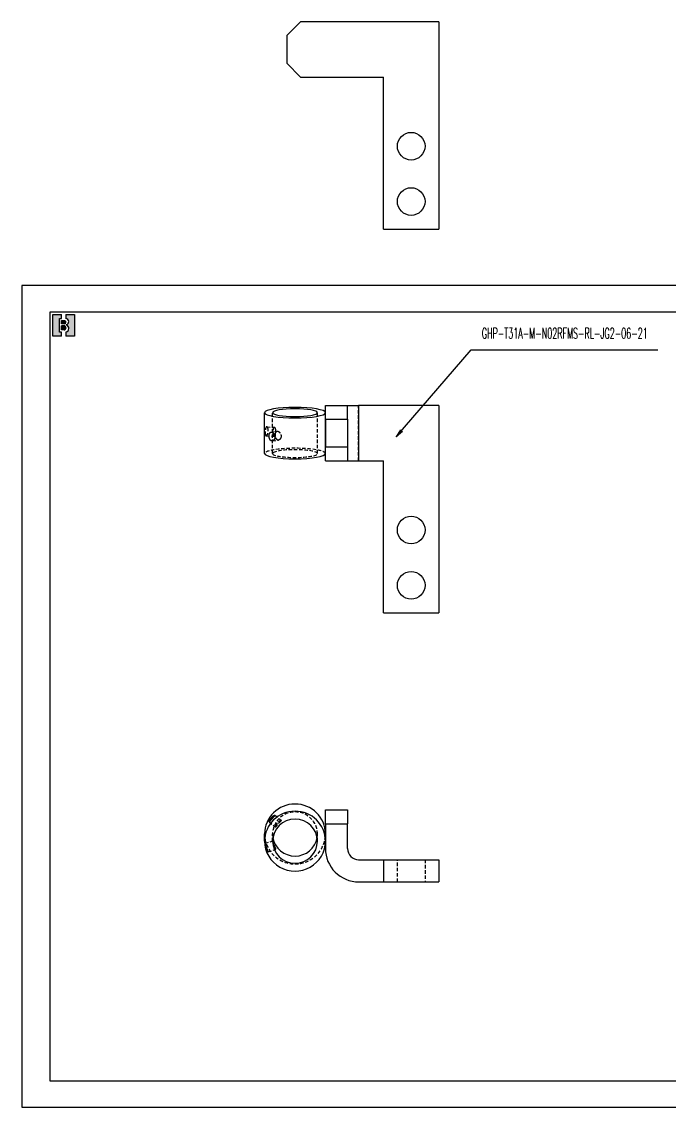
# Model space of a CAD drawing. Header units: inches. Extents: x 13596 to 14297, y 9714 to 10145.
# Drawn here: x 13877 to 14111.1, y 9727.4 to 10119.8 of the extents above; entities that cross this region are included whole.
import ezdxf

# ---------------------------------------------------------------- set-up
doc = ezdxf.new("R2010")
doc.units = ezdxf.units.IN
doc.header["$MEASUREMENT"] = 0
doc.linetypes.add('HIDDEN-HOKUTO', pattern=[3.8, 2.5, -1.3])
doc.layers.add('AM_4', color=253, linetype='Continuous', lineweight=25)
doc.layers.add('标注层', color=253, linetype='Continuous', lineweight=13)
for name, color, linetype in [('AM_HID', 1, 'HIDDEN-HOKUTO'), ('AM_VIS', 7, 'Continuous'), ('title_frame', 7, 'Continuous')]:
    doc.layers.add(name, color=color, linetype=linetype)
doc.styles.add('MX_NOTE_STANDARD', font='txt.shx', dxfattribs={"bigfont": 'bigfont.shx'})
doc.styles.get("Standard").update_dxf_attribs({"font": 'txt', "bigfont": 'gbcbig.shx'})
doc.dimstyles.new('STANDARD 1-1', dxfattribs={"dimtxt": 3.5, "dimasz": 3, "dimexe": 1, "dimexo": 0, "dimgap": 1, "dimtad": 3, "dimdsep": 46, "dimtxsty": 'Standard', "dimblk1": 'OPEN', "dimblk2": 'OPEN', "dimsah": 1, "dimcen": 0, "dimclrd": 256, "dimclre": 256, "dimclrt": 3, "dimazin": 2, "dimtfac": 1, "dimtmove": 0, "dimatfit": 3, "dimldrblk": 'OPEN', "dimfxl": 1, "dimtolj": 1, "dimlwd": 25, "dimlwe": 25, "dimarcsym": 0})

# ---------------------------------------------------------------- blocks, each defined once
blk = doc.blocks.new('B機密ﾏｰｸ')
blk.add_hatch(color=1).paths.add_polyline_path([(0.3999999986702711, 0.8149999997779807), (0.3999999986702711, 0.9999999997779806), (-1.3297288e-09, 0.9999999997779806), (-1.3297288e-09, -2.220193e-10), (0.3999999986702711, -2.220193e-10), (0.3999999986702711, 0.1849999997779807), (0.2999999986702711, 0.1849999997779807), (0.2999999986702711, 0.8149999997779807)])
h = blk.add_hatch(color=1)
edge = h.paths.add_edge_path()
edge.add_arc((0.5299999986702706, 0.6449999997779808), 0.07, 359.9999999999989, 450)
edge.add_line((0.5299999986702706, 0.7149999997779806), (0.3999999986702711, 0.7149999997779806))
edge.add_line((0.3999999986702711, 0.7149999997779806), (0.3999999986702711, 0.5749999997779809))
edge.add_line((0.3999999986702711, 0.5749999997779809), (0.5299999986702701, 0.5749999997779809))
edge.add_arc((0.5299999986702701, 0.6449999997779808), 0.07, 270, 359.9999999999999)
h = blk.add_hatch(color=1)
edge = h.paths.add_edge_path()
edge.add_line((0.5999999986702714, 0.9999999997779806), (0.5999999986702718, 0.8142220507965398))
edge.add_arc((0.5849999986702712, 0.6699999997779816), 0.1449999999999991, -5.115907697472721e-13, 84.06222754839428, ccw=False)
edge.add_arc((0.5849999986702707, 0.6699999997779802), 0.1449999999999993, -69.82872865353448, 1.1368683772161603e-13, ccw=False)
edge.add_line((0.6349999986702715, 0.5338934238898192), (0.6349999986702711, 0.5120827805020305))
edge.add_arc((0.5699999986702688, 0.3549999997779789), 0.1700000000000021, 3.979039320256561e-13, 67.5204943905955, ccw=False)
edge.add_arc((0.5699999986702724, 0.3549999997779802), 0.1699999999999993, -79.83575137827683, 0, ccw=False)
edge.add_line((0.5999999986702714, 0.1876679944711657), (0.5999999986702714, -2.220192918400699e-10))
edge.add_line((0.5999999986702714, -2.220193e-10), (0.9999999986702712, -2.220193e-10))
edge.add_line((0.9999999986702712, -2.220193e-10), (0.9999999986702712, 0.9999999997779806))
edge.add_line((0.9999999986702712, 0.9999999997779806), (0.5999999986702714, 0.9999999997779806))
h = blk.add_hatch(color=1)
edge = h.paths.add_edge_path()
edge.add_arc((0.5149999986702705, 0.3799999997779802), 0.095, 1.018e-13, 90)
edge.add_line((0.5149999986702705, 0.4749999997779804), (0.3999999986702711, 0.4749999997779808))
edge.add_line((0.3999999986702711, 0.4749999997779808), (0.3999999986702711, 0.2849999997779809))
edge.add_line((0.3999999986702711, 0.2849999997779809), (0.5149999986702718, 0.2849999997779809))
edge.add_arc((0.5149999986702718, 0.379999999777981), 0.095, 270, 360.0000000000003)
at = {"color": 1}
for p, q in [((-1.3297288e-09, -2.220193e-10), (-1.3297288e-09, 0.9999999997779806)), ((-1.3297288e-09, 0.9999999997779806), (0.3999999986702711, 0.9999999997779806)), ((0.2999999986702711, 0.8149999997779807), (0.3999999986702711, 0.8149999997779807)), ((0.2999999986702711, 0.1849999997779807), (0.2999999986702711, 0.8149999997779807)), ((0.3999999986702711, 0.8149999997779807), (0.3999999986702711, 0.9999999997779806)), ((0.3999999986702711, 0.7149999997779806), (0.5299999986702706, 0.7149999997779806)), ((0.3999999986702711, 0.5749999997779809), (0.3999999986702711, 0.7149999997779806)), ((0.5299999986702701, 0.5749999997779809), (0.3999999986702711, 0.5749999997779809)), ((0.5699999986702711, 0.5249999997779802), (0.5699999986702716, 0.5249999997779807)), ((0.5999999986702714, 0.9999999997779806), (0.5999999986702718, 0.8142220507965398)), ((0.5999999986702714, 0.9999999997779806), (0.9999999986702712, 0.9999999997779806)), ((0.5999999986702705, 0.6449999997779794), (0.59999999867027, 0.6449999997779803)), ((0.6349999986702715, 0.5338934238898192), (0.6349999986702711, 0.5120827805020305)), ((0.7299999986702704, 0.6699999997779807), (0.7299999986702704, 0.6699999997779802)), ((0.9999999986702712, 0.9999999997779806), (0.9999999986702712, -2.220193e-10)), ((0.3999999986702711, 0.1849999997779807), (0.2999999986702711, 0.1849999997779807)), ((0.5149999986702705, 0.4749999997779804), (0.3999999986702711, 0.4749999997779808)), ((0.3999999986702711, 0.2849999997779809), (0.3999999986702711, 0.4749999997779808)), ((0.5149999986702718, 0.2849999997779809), (0.3999999986702711, 0.2849999997779809)), ((0.3999999986702711, -2.220193e-10), (0.3999999986702711, 0.1849999997779807)), ((0.5999999986702714, 0.1876679944711657), (0.5999999986702714, -2.220193e-10)), ((0.6099999986702707, 0.3799999997779806), (0.609999998670272, 0.3799999997779815)), ((0.739999998670271, 0.3549999997779802), (0.739999998670271, 0.3549999997779802)), ((0.3999999986702711, -2.220193e-10), (-1.3297288e-09, -2.220193e-10)), ((0.9999999986702712, -2.220193e-10), (0.5999999986702714, -2.220193e-10))]:
    blk.add_line(p, q, dxfattribs=at)
for centre, radius, start, end in [((0.5299999986702706, 0.6449999997779808), 0.07, 359.9999999999989, 90), ((0.5299999986702701, 0.6449999997779808), 0.07, 270, 359.9999999999999), ((0.5849999986702712, 0.6699999997779816), 0.1449999999999991, 359.9999999999995, 84.06222754839432), ((0.5849999986702707, 0.6699999997779802), 0.1449999999999993, 290.1712713464655, 1.781e-13), ((0.5699999986702688, 0.3549999997779789), 0.1700000000000021, 4.58e-13, 67.52049439059552), ((0.5149999986702705, 0.3799999997779802), 0.095, 1.018e-13, 90), ((0.5149999986702718, 0.379999999777981), 0.095, 270, 2.799e-13), ((0.5699999986702724, 0.3549999997779802), 0.1699999999999993, 280.1642486217232, 0)]:
    blk.add_arc(centre, radius, start, end, dxfattribs=at)
blk.add_attdef('B機密ﾏｰｸ', (-0.0857467348302255, 1.074949466596297), '', height=0.2)
blk = doc.blocks.new('_Open')
at = {"color": 0, "lineweight": -2}
for p, q in [((-1, 0.1666666666666667), (0, 0)), ((-1, -0.1666666666666667), (0, 0)), ((0, 0), (-1, 0))]:
    blk.add_line(p, q, dxfattribs=at)

msp = doc.modelspace()

# ---------------------------------------------------------------- linework, layer by layer
at = {"layer": 'AM_4'}
msp.add_line((13998.82231472368, 9981.085811412411), (13998.82231472368, 9961.085811412411), dxfattribs=at)
at = {"layer": 'AM_HID', "ltscale": 0.5}
for p, q in [((13998.82231472368, 9961.085811412411), (13998.82231472368, 9981.085811412411)), ((13967.72231472367, 9963.699753264822), (13967.72231472367, 9978.47186956)), ((13983.92231472367, 9963.699753264822), (13983.92231472367, 9978.47186956)), ((13965.59177972122, 9973.356643921374), (13968.31826652999, 9973.184322409854)), ((13967.16679733041, 9971.462749445926), (13969.38996407534, 9971.786682901218)), ((13965.38725902099, 9970.121101420007), (13968.11373003688, 9969.948780908073)), ((13967.63406273256, 9968.254599357138), (13969.85725449857, 9968.578536454805)), ((13966.45358406739, 9830.534457817905), (13968.70802324219, 9828.671497882153)), ((13968.51874715553, 9833.033590751407), (13970.77318632897, 9831.17063081679)), ((13986.82231472368, 9829.895432217932), (13994.82231472368, 9829.895432217932)), ((13967.72231472367, 9823.593070885427), (13967.72231472367, 9826.197793550438)), ((13983.92231472367, 9823.593070885412), (13983.92231472367, 9826.197793550424)), ((13965.04856247661, 9822.755667986754), (13967.8136666686, 9823.746793886645)), ((13966.14246137876, 9819.703791660197), (13968.9075813591, 9820.694923206245)), ((14012.82231472368, 9808.895432217932), (14012.82231472368, 9816.895432217932)), ((14012.82231472368, 9808.895432217932), (14012.82231472368, 9816.895432217932)), ((14022.82231472368, 9816.895432217932), (14022.82231472368, 9808.895432217932)), ((14022.82231472368, 9816.895432217932), (14022.82231472368, 9808.895432217932))]:
    msp.add_line(p, q, dxfattribs=at)
for centre, major_axis, ratio, start_param, end_param in [((13975.82231472368, 9963.699752605038), (11, 0), 0.1736481776673946, 1.140128693498613e-12, 3.141592653590933), ((13975.82231472368, 9963.699752605038), (8.100000381469727, 0), 0.1736481776673946, 1.141710320433057e-12, 3.141592653590935), ((13975.82231472368, 9963.699752605038), (8.100000381469727, 0), 0.1736481776673946, 3.141592653590936, 6.283185307180728), ((13975.82231472368, 9826.197793706275), (8.100000381469727, -9.117092497623602e-12), 0.9848077530121263, 6.283185307179587, 9.424777960769378), ((13975.82231472368, 9826.197793706275), (11, -1.238123666091884e-11), 0.9848077530121263, 3.141592653589795, 6.283185307179589), ((13975.82231472368, 9826.197793706275), (8.100000381469727, -9.117092497623602e-12), 0.9848077530121263, 3.141592653589794, 3.305586083264038), ((13975.82231472368, 9826.197793706275), (8.100000381469727, -9.117092497623602e-12), 0.9848077530121263, 6.119200091009692, 6.283185307179587)]:
    msp.add_ellipse(centre, major_axis=major_axis, ratio=ratio, start_param=start_param, end_param=end_param, dxfattribs=at)
for points, knots in [([(13965.59177972122, 9973.356643921374), (13965.50794756716, 9973.361947756273), (13965.42647956529, 9973.325492571223), (13965.35380952198, 9973.246074430526), (13965.1812331011, 9972.93315550906), (13965.08836388823, 9972.432200613124), (13965.0556591038, 9972.074892608622), (13965.03436436505, 9971.57384635652), (13965.05120395644, 9971.102719143279), (13965.05911421106, 9970.973816081094), (13965.07051415889, 9970.850953725208), (13965.08595380464, 9970.736158260943)], [0, 0, 0, 0, 0, 0, 1.694519974518663, 1.694519974518663, 1.694519974518663, 4.736688485809544, 4.736688485809544, 4.736688485809544, 5.926750692262373, 5.926750692262373, 5.926750692262373, 5.926750692262373, 5.926750692262373, 5.926750692262373]), ([(13965.38725902099, 9970.121101420007), (13965.46007520664, 9970.116493777312), (13965.54080102302, 9970.153729377444), (13965.62539582795, 9970.232697346988), (13965.85583856375, 9970.539653922357), (13966.0420316767, 9971.030753086043), (13966.12492539992, 9971.381949758868), (13966.17643828024, 9971.886409897923), (13966.13613004052, 9972.362127268234), (13966.11742097476, 9972.492164274094), (13966.09158477635, 9972.615714277328), (13966.0590430557, 9972.731098068149)], [0, 0, 0, 0, 0, 0, 1.695758860096178, 1.695758860096178, 1.695758860096178, 4.766135265502929, 4.766135265502929, 4.766135265502929, 5.962301368841019, 5.962301368841019, 5.962301368841019, 5.962301368841019, 5.962301368841019, 5.962301368841019]), ([(13966.0590430557, 9972.731098068149), (13966.01612647098, 9972.883268209609), (13965.96154761008, 9973.021234114347), (13965.89616964297, 9973.140278144127), (13965.79402701936, 9973.26841450791), (13965.68496971262, 9973.33387594744), (13965.6536476673, 9973.34712234097), (13965.62255446458, 9973.354696886132), (13965.59177972122, 9973.356643921374)], [0, 0, 0, 0, 0, 0, 1.577524571238436, 1.577524571238436, 1.577524571238436, 2.199582036913475, 2.199582036913475, 2.199582036913475, 2.199582036913475, 2.199582036913475, 2.199582036913475]), ([(13968.31826652999, 9973.184322409854), (13968.24197874853, 9973.189151804747), (13968.16893178804, 9973.160973675838), (13968.1040055524, 9973.098714081758), (13967.93834775454, 9972.82871945969), (13967.8542299614, 9972.36708927035), (13967.82607453352, 9972.016763171601), (13967.80423917966, 9971.496168331649), (13967.81272252101, 9970.997413439136), (13967.818553917, 9970.843269852687), (13967.82810757613, 9970.69697421773), (13967.84256430527, 9970.561932849449)], [0, 0, 0, 0, 0, 0, 1.507461136369437, 1.507461136369437, 1.507461136369437, 4.522032770809412, 4.522032770809412, 4.522032770809412, 5.924587665106269, 5.924587665106269, 5.924587665106269, 5.924587665106269, 5.924587665106269, 5.924587665106269]), ([(13968.11373003688, 9969.948780908073), (13968.18459656914, 9969.944293069957), (13968.26533729323, 9969.981713135594), (13968.35221120354, 9970.060832407149), (13968.56093925123, 9970.32631685541), (13968.74100105948, 9970.728967883317), (13968.82583749515, 9970.993304379108), (13968.92491307966, 9971.482410373092), (13968.92665687444, 9971.976872950107), (13968.90808247121, 9972.184105336883), (13968.87023796478, 9972.380147443282), (13968.81565355634, 9972.556872656669)], [0, 0, 0, 0, 0, 0, 1.69796792241866, 1.69796792241866, 1.69796792241866, 4.142634121432686, 4.142634121432686, 4.142634121432686, 5.978045206241033, 5.978045206241033, 5.978045206241033, 5.978045206241033, 5.978045206241033, 5.978045206241033]), ([(13968.81565355634, 9972.556872656669), (13968.76851965785, 9972.709475726077), (13968.70890448312, 9972.847674446353), (13968.63813674756, 9972.966829213763), (13968.52898646144, 9973.09536051507), (13968.41469122993, 9973.161278761427), (13968.38206327387, 9973.174648430895), (13968.349886595, 9973.182320702921), (13968.31826652999, 9973.184322409854)], [0, 0, 0, 0, 0, 0, 1.584886275125395, 1.584886275125395, 1.584886275125395, 2.209704800751701, 2.209704800751701, 2.209704800751701, 2.209704800751701, 2.209704800751701, 2.209704800751701]), ([(13969.85725449857, 9968.578536454805), (13969.70822034764, 9968.5568388581), (13969.55782155161, 9968.574685297759), (13969.41516333461, 9968.634595285372), (13969.10503628063, 9968.86744656207), (13968.88973602255, 9969.26571315793), (13968.80025436256, 9969.535477035517), (13968.69811724428, 9970.036365523612), (13968.69247486759, 9970.546022153298), (13968.70801662356, 9970.76239252438), (13968.74307922138, 9970.966769221572), (13968.79939262043, 9971.150325251872)], [0, 0, 0, 0, 0, 0, 1.767143450978055, 1.767143450978055, 1.767143450978055, 4.260829470039251, 4.260829470039251, 4.260829470039251, 6.167206365644818, 6.167206365644818, 6.167206365644818, 6.167206365644818, 6.167206365644818, 6.167206365644818]), ([(13968.79939262043, 9971.150325251872), (13968.84449653103, 9971.297343455719), (13968.90323341203, 9971.431004115888), (13968.97652769836, 9971.546883097964), (13969.10082146814, 9971.676027437306), (13969.24977739157, 9971.750786265167), (13969.29512934722, 9971.767751089921), (13969.34187484484, 9971.77968233486), (13969.38996407534, 9971.786682901218)], [0, 0, 0, 0, 0, 0, 1.526902203173769, 1.526902203173769, 1.526902203173769, 2.150368264687549, 2.150368264687549, 2.150368264687549, 2.150368264687549, 2.150368264687549, 2.150368264687549]), ([(13969.38996407534, 9971.786682901218), (13969.52590127032, 9971.80647189231), (13969.67257459446, 9971.786861580984), (13969.82310687072, 9971.7276406164), (13970.17852708925, 9971.505671346995), (13970.47710057947, 9971.128450851478), (13970.61891295895, 9970.86878564143), (13970.78819692565, 9970.371672457039), (13970.79951971364, 9969.8542871082), (13970.77253162207, 9969.634714525046), (13970.71411549384, 9969.427406070621), (13970.62820222676, 9969.241176392372)], [0, 0, 0, 0, 0, 0, 1.762395169860428, 1.762395169860428, 1.762395169860428, 4.297170683832265, 4.297170683832265, 4.297170683832265, 6.224281073736518, 6.224281073736518, 6.224281073736518, 6.224281073736518, 6.224281073736518, 6.224281073736518]), ([(13965.08595380464, 9970.736158260943), (13965.10611886369, 9970.586228829094), (13965.13317517949, 9970.450060694317), (13965.16838274153, 9970.332190768559), (13965.23109021258, 9970.206149647302), (13965.31137212746, 9970.142642290024), (13965.33561183383, 9970.129910742091), (13965.36091784568, 9970.122768229701), (13965.38725902099, 9970.121101420007)], [0, 0, 0, 0, 0, 0, 1.554289201389735, 1.554289201389735, 1.554289201389735, 2.167728109457896, 2.167728109457896, 2.167728109457896, 2.167728109457896, 2.167728109457896, 2.167728109457896]), ([(13967.84256430527, 9970.561932849449), (13967.85857464013, 9970.412379136234), (13967.88059906229, 9970.276629454615), (13967.91025583096, 9970.159088505969), (13967.965721911, 9970.03341533549), (13968.04085152885, 9969.970155555142), (13968.06383999704, 9969.957485904348), (13968.08814126795, 9969.950401394495), (13968.11373003688, 9969.948780908073)], [0, 0, 0, 0, 0, 0, 1.553281746967499, 1.553281746967499, 1.553281746967499, 2.166390748239635, 2.166390748239635, 2.166390748239635, 2.166390748239635, 2.166390748239635, 2.166390748239635]), ([(13970.62820222676, 9969.241176392372), (13970.55810027393, 9969.089220069856), (13970.46969156805, 9968.95129870776), (13970.36492358425, 9968.831878525116), (13970.19957968551, 9968.697366713195), (13970.01881104457, 9968.617758492937), (13969.96521685248, 9968.599485845187), (13969.91132558212, 9968.586408560337), (13969.85725449857, 9968.578536454805)], [0, 0, 0, 0, 0, 0, 1.572448659661163, 1.572448659661163, 1.572448659661163, 2.21358601371678, 2.21358601371678, 2.21358601371678, 2.21358601371678, 2.21358601371678, 2.21358601371678]), ([(13970.62820222676, 9830.881455711582), (13970.49891303645, 9830.722327754744), (13970.31711146436, 9830.52498687399), (13970.11190605626, 9830.305022507831), (13969.7439119062, 9829.895781663055), (13969.39546657293, 9829.479797199527), (13969.25122763828, 9829.300674822747), (13969.02599702044, 9829.011794799602), (13968.85743784683, 9828.799033023924), (13968.79814644758, 9828.727616309143), (13968.74617083139, 9828.676114030952), (13968.71789993322, 9828.668345017866), (13968.71397907315, 9828.668243369915), (13968.71068861122, 9828.669295347876), (13968.70802324219, 9828.671497882153)], [0, 0, 0, 0, 0, 0, 2.660808753797314, 2.660808753797314, 2.660808753797314, 4.732538441372839, 4.732538441372839, 4.732538441372839, 6.24758100209423, 6.24758100209423, 6.24758100209423, 6.536866273623264, 6.536866273623264, 6.536866273623264, 6.536866273623264, 6.536866273623264, 6.536866273623264]), ([(13968.79939262043, 9829.00497761258), (13968.90531662141, 9829.253019693218), (13969.07444967735, 9829.57865859926), (13969.28810209047, 9829.914332043523), (13969.68665130817, 9830.42103914292), (13970.11384117782, 9830.81733916899), (13970.27283646946, 9830.945082985343), (13970.50542346948, 9831.102115057945), (13970.6722013952, 9831.173036567501), (13970.72162445587, 9831.186146119564), (13970.75561103404, 9831.185154200719), (13970.77318632897, 9831.17063081679)], [0, 0, 0, 0, 0, 0, 3.378789560972546, 3.378789560972546, 3.378789560972546, 5.395239254654832, 5.395239254654832, 5.395239254654832, 6.56492456649103, 6.56492456649103, 6.56492456649103, 6.56492456649103, 6.56492456649103, 6.56492456649103]), ([(13970.77318632897, 9831.17063081679), (13970.79179978389, 9831.155249547037), (13970.79200562258, 9831.124691174276), (13970.77256357233, 9831.079650450161), (13970.72868594917, 9831.010681655096), (13970.66503240262, 9830.927582293223), (13970.65328584308, 9830.912587345125), (13970.6410013716, 9830.897208782377), (13970.62820222676, 9830.881455711582)], [0, 0, 0, 0, 0, 0, 1.238777779950002, 1.238777779950002, 1.238777779950002, 1.502187864938036, 1.502187864938036, 1.502187864938036, 1.502187864938036, 1.502187864938036, 1.502187864938036]), ([(13968.70802324219, 9828.671497882153), (13968.69690743071, 9828.680683460376), (13968.696663724, 9828.709880318695), (13968.70743190655, 9828.75895991182), (13968.73318515608, 9828.84016430631), (13968.77267668781, 9828.940765934965), (13968.78107804673, 9828.961535107153), (13968.78998609262, 9828.982950359974), (13968.79939262043, 9829.00497761258)], [0, 0, 0, 0, 0, 0, 1.206452279237982, 1.206452279237982, 1.206452279237982, 1.506503992138459, 1.506503992138459, 1.506503992138459, 1.506503992138459, 1.506503992138459, 1.506503992138459]), ([(13965.04856247661, 9822.755667986754), (13965.04257948578, 9822.753540022239), (13965.04168228637, 9822.726867423042), (13965.04578284099, 9822.675577788263), (13965.05661549234, 9822.58703358643), (13965.07419060304, 9822.473999565625), (13965.07786586714, 9822.451112985565), (13965.0817868886, 9822.427431851114), (13965.08595380464, 9822.402992219779)], [0, 0, 0, 0, 0, 0, 1.269379905434181, 1.269379905434181, 1.269379905434181, 1.576124114543252, 1.576124114543252, 1.576124114543252, 1.576124114543252, 1.576124114543252, 1.576124114543252]), ([(13966.0590430557, 9820.03996947866), (13965.92465223694, 9820.386914342218), (13965.69798765265, 9820.897339270186), (13965.48310926418, 9821.428229939162), (13965.24636283874, 9822.15257803416), (13965.11055821996, 9822.598496478733), (13965.0829205163, 9822.688577374209), (13965.06194269322, 9822.745828049678), (13965.05096799861, 9822.755356991618), (13965.05009075368, 9822.75582283463), (13965.04928910739, 9822.755926426818), (13965.04856247661, 9822.755667986754)], [0, 0, 0, 0, 0, 0, 4.662141045975754, 4.662141045975754, 4.662141045975754, 6.285014051822776, 6.285014051822776, 6.285014051822776, 6.439179508240675, 6.439179508240675, 6.439179508240675, 6.439179508240675, 6.439179508240675, 6.439179508240675]), ([(13965.08595380464, 9822.402992219779), (13965.14044665629, 9822.0833828991), (13965.23699416113, 9821.634063091811), (13965.37212629649, 9821.16466342822), (13965.62875377437, 9820.499788073035), (13965.89232553209, 9820.009265164756), (13965.97478167961, 9819.87528018918), (13966.06379965202, 9819.754040236889), (13966.11814848446, 9819.709486747959), (13966.12835661503, 9819.70352797977), (13966.13646413432, 9819.701649062727), (13966.14246137876, 9819.703791660197)], [0, 0, 0, 0, 0, 0, 4.011447921706629, 4.011447921706629, 4.011447921706629, 5.912198994124665, 5.912198994124665, 5.912198994124665, 6.453319010853408, 6.453319010853408, 6.453319010853408, 6.453319010853408, 6.453319010853408, 6.453319010853408]), ([(13966.14246137876, 9819.703791660197), (13966.15544664945, 9819.708430825483), (13966.15853852061, 9819.731923280107), (13966.15096215753, 9819.774110571756), (13966.12823225698, 9819.852136923508), (13966.09175665085, 9819.953760933173), (13966.08157774348, 9819.98123563529), (13966.07065486712, 9820.009992294477), (13966.0590430557, 9820.03996947866)], [0, 0, 0, 0, 0, 0, 1.171636400744406, 1.171636400744406, 1.171636400744406, 1.574460813331818, 1.574460813331818, 1.574460813331818, 1.574460813331818, 1.574460813331818, 1.574460813331818])]:
    msp.add_open_spline(points, degree=5, knots=knots, dxfattribs=at)
at = {"layer": 'AM_VIS', "ltscale": 0.1767766952966369}
for p, q in [((13972.82231472368, 10114.80333321701), (13977.82231472368, 10119.80333321701)), ((13972.82231472368, 10104.80333321701), (13977.82231472368, 10099.80333321701))]:
    msp.add_line(p, q, dxfattribs=at)
at = {"layer": 'AM_VIS'}
for p, q in [((14027.82231472414, 10119.80333321701), (13977.82231472368, 10119.80333321702)), ((14027.82231472368, 10119.80333321701), (14027.82231472368, 10044.80333321701)), ((14007.82231472368, 10044.80333321701), (14007.82231472368, 10099.80333321701)), ((14007.82231472368, 10044.80333321701), (14027.82231472368, 10044.80333321701)), ((14027.82231472414, 9981.085811412411), (13998.82231472381, 9981.085811412411)), ((14027.82231472368, 9981.085811412411), (14027.82231472368, 9906.085811412411)), ((14007.82231472368, 9906.085811412411), (14007.82231472368, 9961.085811412411)), ((14007.82231472368, 9906.085811412411), (14027.82231472368, 9906.085811412411)), ((14007.82231472368, 9816.895432217932), (14027.82231472368, 9816.895432217932)), ((14007.82231472368, 9808.895432217932), (14027.82231472368, 9808.895432217932))]:
    msp.add_line(p, q, dxfattribs=at)
at = {"layer": 'AM_VIS', "ltscale": 0.25}
for p, q in [((13972.82231472368, 10114.80333321701), (13972.82231472368, 10104.80333321701)), ((13986.82231472368, 9976.085811412411), (13986.82231472368, 9966.085811412411)), ((13994.82231472368, 9976.085811412411), (13994.82231472368, 9966.085811412411))]:
    msp.add_line(p, q, dxfattribs=at)
at = {"layer": 'AM_VIS', "ltscale": 0.225}
for p, q in [((13977.82231472368, 10099.80333321701), (14007.82231472368, 10099.80333321701)), ((13998.82231472368, 9961.085811412411), (14007.82231472368, 9961.085811412411)), ((13986.82231472368, 9829.895432217932), (13986.82231472368, 9820.895432217932)), ((13998.82231472368, 9816.895432217932), (14007.82231472368, 9816.895432217932)), ((13998.82231472368, 9808.895432217932), (14007.82231472368, 9808.895432217932))]:
    msp.add_line(p, q, dxfattribs=at)
at = {"layer": 'AM_VIS', "ltscale": 0.125}
for p, q in [((13986.82231472368, 9976.085811412411), (13986.82231472368, 9981.085811412411)), ((13994.82231472368, 9976.085811412411), (13994.82231472368, 9981.085811412411)), ((13986.82231472368, 9961.085811412411), (13986.82231472368, 9966.085811412411)), ((13994.82231472368, 9966.085811412411), (13994.82231472368, 9961.085811412411)), ((13986.82231472368, 9829.895432217932), (13986.82231472368, 9834.895432217932)), ((13994.82231472368, 9834.895432217932), (13994.82231472368, 9829.895432217932))]:
    msp.add_line(p, q, dxfattribs=at)
at = {"layer": 'AM_VIS', "ltscale": 0.2}
for p, q in [((13986.82231472368, 9981.085811412411), (13994.82231472368, 9981.085811412411)), ((13986.82231472368, 9966.085811412411), (13994.82231472368, 9966.085811412411)), ((13986.82231472368, 9961.085811412411), (13994.82231472368, 9961.085811412411)), ((13986.82231472368, 9834.895432217932), (13994.82231472368, 9834.895432217932)), ((13986.82231472368, 9829.895432217932), (13994.82231472368, 9829.895432217932)), ((14007.82231472368, 9816.895432217932), (14007.82231472368, 9808.895432217932)), ((14027.82231472368, 9816.895432217932), (14027.82231472368, 9808.895432217932))]:
    msp.add_line(p, q, dxfattribs=at)
at = {"layer": 'AM_VIS', "ltscale": 0.1}
for p, q in [((13994.82231472368, 9981.085811412411), (13998.82231472368, 9981.085811412411)), ((13994.82231472368, 9961.085811412411), (13998.82231472368, 9961.085811412411))]:
    msp.add_line(p, q, dxfattribs=at)
at = {"layer": 'AM_VIS', "ltscale": 0.3693029073795458}
for p, q in [((13964.82231472366, 9963.699753264822), (13964.82231472366, 9978.47186956)), ((13986.82231472366, 9963.699753264822), (13986.82231472366, 9978.47186956))]:
    msp.add_line(p, q, dxfattribs=at)
at = {"layer": 'AM_VIS', "ltscale": 0.2000000000111413}
msp.add_line((13986.82231472368, 9976.085811412411), (13994.82231472412, 9976.085811412411), dxfattribs=at)
at = {"layer": 'AM_VIS', "ltscale": 0.2249999999938609}
msp.add_line((13994.82231472368, 9820.895432217016), (13994.82231472368, 9829.895432216768), dxfattribs=at)
at = {"layer": 'AM_VIS', "ltscale": 0.0651180666252685}
msp.add_line((13964.82231472366, 9823.593070885427), (13964.82231472366, 9826.197793550438), dxfattribs=at)
at = {"layer": 'AM_VIS', "ltscale": 0.0651180666252742}
msp.add_line((13986.82231472366, 9823.593070885412), (13986.82231472366, 9826.197793550424), dxfattribs=at)
at = {"layer": 'AM_VIS'}
for centre in [(14017.82231472368, 10074.80333321701), (14017.82231472368, 10054.80333321701), (14017.82231472368, 9936.085811412411), (14017.82231472368, 9916.085811412411)]:
    msp.add_circle(centre, 5, dxfattribs=at)
for radius, start in [(12, 179.9999999991662), (4, 180)]:
    msp.add_arc((13998.82231472368, 9820.895432217932), radius, start, 270, dxfattribs=at)
for centre, major_axis, ratio, start_param, end_param in [((13975.82231472368, 9978.471869504529), (11, 0), 0.1736481776673946, 1.140121686007965e-12, 3.141592653590933), ((13975.82231472368, 9978.471869504529), (8.100000381469727, 0), 0.1736481776673946, 1.141700802097966e-12, 3.141592653590935), ((13975.82231472368, 9978.471869504529), (11, 0), 0.1736481776673946, 3.141592653590934, 6.283185307180727), ((13975.82231472368, 9978.471869504529), (8.100000381469727, 0), 0.1736481776673946, 3.141592653590936, 6.283185307180728), ((13975.82231472368, 9963.699752605038), (11, 0), 0.1736481776673946, 3.141592653590934, 6.283185307180727), ((13975.82231472368, 9826.197793706275), (11, -1.238123666091884e-11), 0.9848077530121263, 1.497224031567825e-15, 3.141592653589794), ((13975.82231472368, 9823.59307072959), (11, -1.238123666091884e-11), 0.9848077530121263, 1.487942161627015e-15, 3.141592653589794), ((13975.82231472368, 9823.59307072959), (8.100000381469727, -9.117092497623602e-12), 0.9848077530121263, 6.283185307179587, 9.424777960769378), ((13975.82231472368, 9823.59307072959), (11, -1.238123666091884e-11), 0.9848077530121263, 3.141592653589795, 6.283185307179589), ((13975.82231472368, 9823.59307072959), (8.100000381469727, -9.117092497623602e-12), 0.9848077530121263, 3.141592653589794, 6.283185307179587), ((13975.82231472368, 9826.197793706275), (8.100000381469727, -9.117092497623602e-12), 0.9848077530121263, 3.305586083264038, 6.119200091009692)]:
    msp.add_ellipse(centre, major_axis=major_axis, ratio=ratio, start_param=start_param, end_param=end_param, dxfattribs=at)
for points, knots in [([(13966.55218316186, 9970.822888579596), (13966.60061760127, 9970.970552268072), (13966.66334211443, 9971.104864049425), (13966.74092861526, 9971.221294786576), (13966.8708133604, 9971.351151740279), (13967.02394182741, 9971.426473160695), (13967.07034724944, 9971.443582972452), (13967.11798394247, 9971.45564437474), (13967.16679733041, 9971.462749445926)], [0, 0, 0, 0, 0, 0, 1.530375551375727, 1.530375551375727, 1.530375551375727, 2.155061858515016, 2.155061858515016, 2.155061858515016, 2.155061858515016, 2.155061858515016, 2.155061858515016]), ([(13967.16679733041, 9971.462749445926), (13967.30440844211, 9971.482779539814), (13967.45137014318, 9971.463419222155), (13967.60066568274, 9971.404259539877), (13967.9502287735, 9971.18113969697), (13968.23842791512, 9970.800753090514), (13968.37325900592, 9970.539339331675), (13968.53314598256, 9970.041510727517), (13968.54354977354, 9969.525653167815), (13968.51821234365, 9969.306641262794), (13968.46300708738, 9969.099724205878), (13968.38099276819, 9968.91373972011)], [0, 0, 0, 0, 0, 0, 1.761069673890502, 1.761069673890502, 1.761069673890502, 4.288872199295894, 4.288872199295894, 4.288872199295894, 6.211364636334837, 6.211364636334837, 6.211364636334837, 6.211364636334837, 6.211364636334837, 6.211364636334837]), ([(13967.63406273256, 9968.254599357138), (13967.48682290848, 9968.233166048854), (13967.33711562382, 9968.251226259437), (13967.19358878124, 9968.310893282118), (13966.8773435573, 9968.541992226526), (13966.65034393223, 9968.93783254588), (13966.55380005406, 9969.20678871733), (13966.44293777174, 9969.707270732672), (13966.43663131256, 9970.217400722262), (13966.45365294703, 9970.434092471563), (13966.49182051521, 9970.638858968434), (13966.55218316186, 9970.822888579596)], [0, 0, 0, 0, 0, 0, 1.764530591084624, 1.764530591084624, 1.764530591084624, 4.261719552445579, 4.261719552445579, 4.261719552445579, 6.168988838208299, 6.168988838208299, 6.168988838208299, 6.168988838208299, 6.168988838208299, 6.168988838208299]), ([(13968.38099276819, 9968.91373972011), (13968.31427895807, 9968.762452313296), (13968.22982649158, 9968.62501656181), (13968.12915054392, 9968.505997316095), (13967.9691264685, 9968.372204906756), (13967.79262626693, 9968.293320640309), (13967.74016362603, 9968.275249169716), (13967.68727439998, 9968.262345237583), (13967.63406273256, 9968.254599357138)], [0, 0, 0, 0, 0, 0, 1.563834177992101, 1.563834177992101, 1.563834177992101, 2.201525886412517, 2.201525886412517, 2.201525886412517, 2.201525886412517, 2.201525886412517, 2.201525886412517]), ([(13966.45358406739, 9830.534457817905), (13966.44152541753, 9830.54442251341), (13966.4412262964, 9830.573604765463), (13966.45292298491, 9830.621777339094), (13966.48087157403, 9830.70114074215), (13966.52346655654, 9830.799348534912), (13966.53250919266, 9830.81960081568), (13966.54208525402, 9830.840482817917), (13966.55218316186, 9830.861963259083)], [0, 0, 0, 0, 0, 0, 1.205373712583212, 1.205373712583212, 1.205373712583212, 1.504775853961634, 1.504775853961634, 1.504775853961634, 1.504775853961634, 1.504775853961634, 1.504775853961634]), ([(13968.38099276819, 9832.7384413581), (13968.25782025375, 9832.57430252891), (13968.08369023064, 9832.370377696889), (13967.88451710612, 9832.144265498091), (13967.47561176027, 9831.67420263335), (13967.08033636878, 9831.205570600838), (13966.89133543433, 9830.975493459946), (13966.66398038895, 9830.699810083095), (13966.52274180129, 9830.561124002152), (13966.48974417059, 9830.534677627946), (13966.46655206408, 9830.525356313387), (13966.45428108855, 9830.533912901692), (13966.45404453866, 9830.534087662423), (13966.4538121986, 9830.534269301088), (13966.45358406739, 9830.534457817905)], [0, 0, 0, 0, 0, 0, 2.656960382402657, 2.656960382402657, 2.656960382402657, 5.35752029539284, 5.35752029539284, 5.35752029539284, 6.497007572501748, 6.497007572501748, 6.497007572501748, 6.519811401110461, 6.519811401110461, 6.519811401110461, 6.519811401110461, 6.519811401110461, 6.519811401110461]), ([(13966.55218316186, 9830.861963259083), (13966.64217316217, 9831.053391517182), (13966.77360725914, 9831.292343521052), (13966.93499900644, 9831.54813559148), (13967.25794486747, 9831.996410111531), (13967.62157507877, 9832.401072973704), (13967.78438816577, 9832.56387862691), (13968.0617085784, 9832.80971822819), (13968.29502347645, 9832.968179732763), (13968.38170222428, 9833.016616421008), (13968.46012310658, 9833.046051296564), (13968.50354244782, 9833.041183417472), (13968.5095616634, 9833.03952528507), (13968.51463043743, 9833.036992610896), (13968.51874715553, 9833.033590751407)], [0, 0, 0, 0, 0, 0, 2.668196147546597, 2.668196147546597, 2.668196147546597, 4.741585948544007, 4.741585948544007, 4.741585948544007, 6.263443460465584, 6.263443460465584, 6.263443460465584, 6.552428069725422, 6.552428069725422, 6.552428069725422, 6.552428069725422, 6.552428069725422, 6.552428069725422]), ([(13968.51874715553, 9833.033590751407), (13968.53638541653, 9833.019015333832), (13968.53654625997, 9832.988484152518), (13968.51820472393, 9832.942625168243), (13968.47667009659, 9832.871789116978), (13968.41610815067, 9832.786081960117), (13968.40491793206, 9832.770600352886), (13968.39320586358, 9832.754716443376), (13968.38099276819, 9832.7384413581)], [0, 0, 0, 0, 0, 0, 1.238167352824328, 1.238167352824328, 1.238167352824328, 1.50161663544287, 1.50161663544287, 1.50161663544287, 1.50161663544287, 1.50161663544287, 1.50161663544287]), ([(13967.8136666686, 9823.746793886645), (13967.80940551923, 9823.745266503842), (13967.8086456526, 9823.721128319141), (13967.81114806052, 9823.674221013918), (13967.81857280961, 9823.588417293327), (13967.83156611265, 9823.476908286915), (13967.83492222563, 9823.449444529453), (13967.83858561214, 9823.420811320362), (13967.84256430527, 9823.391073628443)], [0, 0, 0, 0, 0, 0, 1.207800921865418, 1.207800921865418, 1.207800921865418, 1.577361293919517, 1.577361293919517, 1.577361293919517, 1.577361293919517, 1.577361293919517, 1.577361293919517]), ([(13968.81565355634, 9821.028050887324), (13968.68869772432, 9821.322782636182), (13968.48888266431, 9821.73653929727), (13968.29549204474, 9822.179897231266), (13968.05817671181, 9822.853047558992), (13967.91107664428, 9823.386262496684), (13967.87390956688, 9823.536520040927), (13967.83994704826, 9823.677670616175), (13967.82153788319, 9823.735196853331), (13967.81818478539, 9823.743628193884), (13967.8155747112, 9823.747477812778), (13967.8136666686, 9823.746793886645)], [0, 0, 0, 0, 0, 0, 4.021377726079752, 4.021377726079752, 4.021377726079752, 5.91988981250927, 5.91988981250927, 5.91988981250927, 6.460714697437613, 6.460714697437613, 6.460714697437613, 6.460714697437613, 6.460714697437613, 6.460714697437613]), ([(13967.84256430527, 9823.391073628443), (13967.87856826357, 9823.121971542625), (13967.94039404218, 9822.762431820256), (13968.03223191057, 9822.379624328603), (13968.23118610724, 9821.77524498214), (13968.47868440898, 9821.260344526583), (13968.57522455749, 9821.086793376655), (13968.722548863, 9820.859867975274), (13968.83466950864, 9820.73332733329), (13968.86889414257, 9820.702617976041), (13968.89349061077, 9820.689872495741), (13968.9075813591, 9820.694923206245)], [0, 0, 0, 0, 0, 0, 3.344222787379314, 3.344222787379314, 3.344222787379314, 5.329749515015605, 5.329749515015605, 5.329749515015605, 6.480008815927893, 6.480008815927893, 6.480008815927893, 6.480008815927893, 6.480008815927893, 6.480008815927893]), ([(13968.9075813591, 9820.694923206245), (13968.92194115057, 9820.700070353005), (13968.92538997932, 9820.723699718523), (13968.91694624998, 9820.765648647035), (13968.89173132694, 9820.842850031853), (13968.85155633167, 9820.943097385241), (13968.84036386685, 9820.970181836381), (13968.82837450306, 9820.998518830265), (13968.81565355634, 9821.028050887324)], [0, 0, 0, 0, 0, 0, 1.172221894062536, 1.172221894062536, 1.172221894062536, 1.575163066579309, 1.575163066579309, 1.575163066579309, 1.575163066579309, 1.575163066579309, 1.575163066579309])]:
    msp.add_open_spline(points, degree=5, knots=knots, dxfattribs=at)
at = {"layer": 'title_frame', "color": 4}
msp.add_lwpolyline([(14296.99076785814, 10024.40254580548), (13876.99076785814, 10024.40254580548), (13876.99076785814, 9727.40254580548), (14296.99076785814, 9727.40254580548)], close=True, dxfattribs=at)
at = {"layer": 'title_frame'}
msp.add_lwpolyline([(13887.31576785814, 10014.94004580549), (14286.66576785815, 10014.94004580549), (14286.66576785815, 9736.865045805489), (13887.31576785814, 9736.865045805489)], close=True, dxfattribs=at)

# ---------------------------------------------------------------- block references
at = {"layer": 'title_frame', "xscale": 7.778749999997672, "yscale": 7.778749999997672, "zscale": 7.778749999997672}
msp.add_blockref('B機密ﾏｰｸ', (13888.29576786848, 10006.18129580721), dxfattribs=at)

# ---------------------------------------------------------------- texts
at = {"layer": 'title_frame', "color": 3, "style": 'MX_NOTE_STANDARD', "width": 0.5450000000000002}
msp.add_text('GHP-T31A-M-N02RFMS-RL-JG2-06-21', height=3.866688, dxfattribs=at).set_placement((14043.36577848724, 10005.23958351725))

# ---------------------------------------------------------------- leaders
at = {"layer": '标注层', "ltscale": 2}
msp.add_leader([(14012.37633757224, 9969.738521797944), (14039.56351170727, 10001.14222295629), (14106.94861972777, 10001.14222295629)], dimstyle='STANDARD 1-1', override={"dimgap": 1, "dimtad": 1}, dxfattribs=at)

doc.saveas('drawing.dxf')
